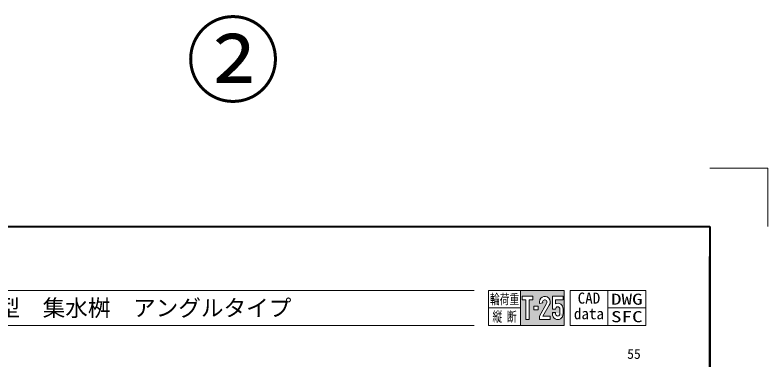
# Model space of a CAD drawing. Units: millimetres at full size; details may follow other scales. Extents: x 1009 to 10088, y 2190 to 8656.
# Drawn here: x 7501 to 10088, y 7472 to 8656 of the extents above; entities that cross this region are included whole.
import ezdxf
from ezdxf.enums import TextEntityAlignment as Align

# ---------------------------------------------------------------- set-up
doc = ezdxf.new("R2010")
doc.units = ezdxf.units.MM
doc.header["$LTSCALE"] = 10
doc.linetypes.add('USER2', pattern=[57.15, 38.1, -6.35, 6.35, -6.35])
for name, color, linetype, lineweight in [('0_2', 7, 'Continuous', 13), ('Defpoints_3', 8, 'Continuous', 0), ('図枠', 7, 'Continuous', 5), ('寸法線', 7, 'Continuous', 9), ('補助線', 8, 'USER2', 9)]:
    doc.layers.add(name, color=color, linetype=linetype, lineweight=lineweight)
doc.styles.add('ＭＳ ゴシック', font='')
doc.styles.get('ＭＳ ゴシック').set_extended_font_data('MS Gothic')

msp = doc.modelspace()

# ---------------------------------------------------------------- hatches: boundary and pattern name
at = {"layer": '0_2'}
h = msp.add_hatch(color=256, dxfattribs=at)
h.paths.add_polyline_path([(9237.86, 7710.37), (9237.86, 7590.37), (9387.86, 7590.37), (9387.86, 7710.37)])
h.paths.add_polyline_path([(9280.14, 7690.37), (9280.14, 7678.37), (9267.14, 7678.37), (9267.14, 7610.37), (9256, 7610.37), (9256, 7678.37), (9243, 7678.37), (9243, 7690.37)], flags=16)
edge = h.paths.add_edge_path(flags=16)
edge.add_ellipse((9321, 7670.37), major_axis=(0, 20), ratio=0.9285714, start_angle=-125.45638, end_angle=106.09606, ccw=False)
edge.add_line((9336.49, 7659.34), (9313.79, 7622.37))
edge.add_line((9313.79, 7622.37), (9339.57, 7622.37))
edge.add_line((9339.57, 7622.37), (9339.57, 7610.37))
edge.add_line((9339.57, 7610.37), (9302.43, 7610.37))
edge.add_line((9302.43, 7610.37), (9302.43, 7622.37))
edge.add_line((9302.43, 7622.37), (9327.2, 7665.96))
edge.add_ellipse((9321, 7670.37), major_axis=(0, 8), ratio=0.9285714, start_angle=-125.45638, end_angle=106.09606)
edge.add_line((9313.82, 7668.3), (9303.06, 7665.2))
h.paths.add_polyline_path([(9298.71, 7656.37), (9298.71, 7644.37), (9283.86, 7644.37), (9283.86, 7656.37)], flags=16)
edge = h.paths.add_edge_path(flags=16)
edge.add_line((9347, 7690.37), (9384.14, 7690.37))
edge.add_line((9384.14, 7690.37), (9384.14, 7678.37))
edge.add_line((9384.14, 7678.37), (9358.14, 7678.37))
edge.add_line((9358.14, 7678.37), (9358.14, 7664.7))
edge.add_ellipse((9365.57, 7646.37), major_axis=(0, 20), ratio=0.9285714, start_angle=-90, end_angle=22.06083, ccw=False)
edge.add_line((9384.14, 7646.37), (9384.14, 7621.39))
edge.add_ellipse((9365.57, 7630.37), major_axis=(0, 20), ratio=0.9285714, start_angle=90, end_angle=-90, ccw=False)
edge.add_line((9345.79, 7634.37), (9358.14, 7634.37))
edge.add_line((9358.14, 7634.37), (9358.14, 7630.37))
edge.add_ellipse((9365.57, 7630.37), major_axis=(0, 8), ratio=0.9285714, start_angle=90, end_angle=-90)
edge.add_line((9373, 7630.37), (9373, 7646.37))
edge.add_ellipse((9365.57, 7646.37), major_axis=(0, 8), ratio=0.9285714, start_angle=-90, end_angle=90)
edge.add_line((9358.14, 7646.37), (9347, 7646.37))
edge.add_line((9347, 7646.37), (9347, 7690.37))

# ---------------------------------------------------------------- linework, layer by layer
for p, q in [((9127.86, 7710.37), (9387.86, 7710.37)), ((9127.86, 7710.37), (9127.86, 7590.37)), ((9237.86, 7710.37), (9237.86, 7590.37)), ((9387.86, 7710.37), (9387.86, 7590.37)), ((9407.86, 7710.37), (9667.86, 7710.37)), ((9407.86, 7710.37), (9407.86, 7590.37)), ((9537.86, 7710.37), (9537.86, 7590.37)), ((9667.86, 7710.37), (9667.86, 7590.37)), ((9243, 7690.37), (9280.14, 7690.37)), ((9243, 7690.37), (9243, 7678.37)), ((9280.14, 7690.37), (9280.14, 7678.37)), ((9347, 7690.37), (9384.14, 7690.37)), ((9347, 7646.37), (9347, 7690.37)), ((9384.14, 7678.37), (9384.14, 7690.37)), ((9243, 7678.37), (9256, 7678.37)), ((9256, 7678.37), (9256, 7610.37)), ((9267.14, 7678.37), (9267.14, 7610.37)), ((9267.14, 7678.37), (9280.14, 7678.37)), ((9327.2, 7665.96), (9302.43, 7622.37)), ((9313.82, 7668.3), (9303.06, 7665.2)), ((9313.79, 7622.37), (9336.49, 7659.34)), ((9358.14, 7678.37), (9384.14, 7678.37)), ((9358.14, 7664.7), (9358.14, 7678.37)), ((9127.86, 7650.37), (9237.86, 7650.37)), ((9283.86, 7656.37), (9298.71, 7656.37)), ((9283.86, 7644.37), (9283.86, 7656.37)), ((9298.71, 7644.37), (9283.86, 7644.37)), ((9298.71, 7656.37), (9298.71, 7644.37)), ((9347, 7646.37), (9358.14, 7646.37)), ((9347, 7634.37), (9358.14, 7634.37)), ((9347, 7630.37), (9347, 7634.37)), ((9358.14, 7630.37), (9358.14, 7634.37)), ((9373, 7646.37), (9373, 7630.37)), ((9384.14, 7646.37), (9384.14, 7630.37)), ((9537.86, 7650.37), (9667.86, 7650.37)), ((9256, 7610.37), (9267.14, 7610.37)), ((9302.43, 7622.37), (9302.43, 7610.37)), ((9302.43, 7610.37), (9339.57, 7610.37)), ((9313.79, 7622.37), (9339.57, 7622.37)), ((9339.57, 7622.37), (9339.57, 7610.37)), ((9127.86, 7590.37), (9387.86, 7590.37)), ((9407.86, 7590.37), (9667.86, 7590.37))]:
    msp.add_line(p, q, dxfattribs=at)
for centre, major_axis, start_param, end_param in [((9321, 7670.37), (0, 20), 4.1281266, 8.115781), ((9321, 7670.37), (0, 8), 4.1281266, 8.115781), ((9365.57, 7646.37), (0, 20), 4.712389, 6.6947022), ((9365.57, 7646.37), (0, 8), 4.712389, 7.8539816), ((9365.57, 7630.37), (0, 20), 1.5707963, 4.712389), ((9365.57, 7630.37), (0, 8), 1.5707963, 4.712389)]:
    msp.add_ellipse(centre, major_axis=major_axis, ratio=0.928571, start_param=start_param, end_param=end_param, dxfattribs=at)
at = {"layer": 'Defpoints_3', "color": 7, "lineweight": 13}
for p, q in [((9887.86, 8130.37), (10087.86, 8130.37)), ((10087.86, 8130.37), (10087.86, 7930.37))]:
    msp.add_line(p, q, dxfattribs=at)
at = {"layer": '図枠', "lineweight": 40}
for p, q in [((6287.86, 7930.37), (9887.86, 7930.37)), ((9887.86, 7930.37), (9887.86, 2390.37))]:
    msp.add_line(p, q, dxfattribs=at)
at = {"layer": '図枠', "lineweight": 13}
for p, q in [((6507.86, 7710.37), (9077.86, 7710.37)), ((6507.86, 7590.37), (9077.86, 7590.37))]:
    msp.add_line(p, q, dxfattribs=at)
at = {"layer": '補助線', "linetype": 'Continuous', "lineweight": 40}
msp.add_line((9887.86, 2687.37), (9887.86, 7827.37), dxfattribs=at)

# ---------------------------------------------------------------- texts
at = {"layer": '0_2', "style": 'ＭＳ ゴシック'}
for s, height, width, p in [('輪荷重', 34.18, 0.7, (9182.86, 7680.37)), ('DWG', 37.98, 1.4, (9602.86, 7680.37)), ('縦 断', 34.18, 0.7, (9182.86, 7620.37)), ('SFC', 37.98, 1.4, (9602.86, 7620.37))]:
    msp.add_text(s, height=height, dxfattribs=dict(at, width=width)).set_placement(p, align=Align.MIDDLE_CENTER)
for s, p in [('CAD', (9434.01, 7703.07)), ('data', (9421.06, 7649.47))]:
    msp.add_text(s, height=37.98, dxfattribs=at).set_placement(p, align=Align.TOP_LEFT)
at = {"layer": '図枠', "style": 'ＭＳ ゴシック'}
msp.add_text('\u3000ＳＫ側溝ロードレインⅠ型  集水桝\u3000アングルタイプ', height=56.96, dxfattribs=at).set_placement((6507.86, 7650.37), align=Align.MIDDLE_LEFT)
at = {"layer": '寸法線', "style": 'ＭＳ ゴシック'}
msp.add_text('55', height=34.18, dxfattribs=at).set_placement((9627.5, 7492.63), align=Align.MIDDLE_CENTER)
at = {"layer": '補助線', "color": 1, "style": 'ＭＳ ゴシック'}
msp.add_text('②', height=237.4, dxfattribs=at).set_placement((8087.86, 8310.86), align=Align.BOTTOM_LEFT)

doc.saveas('drawing.dxf')
